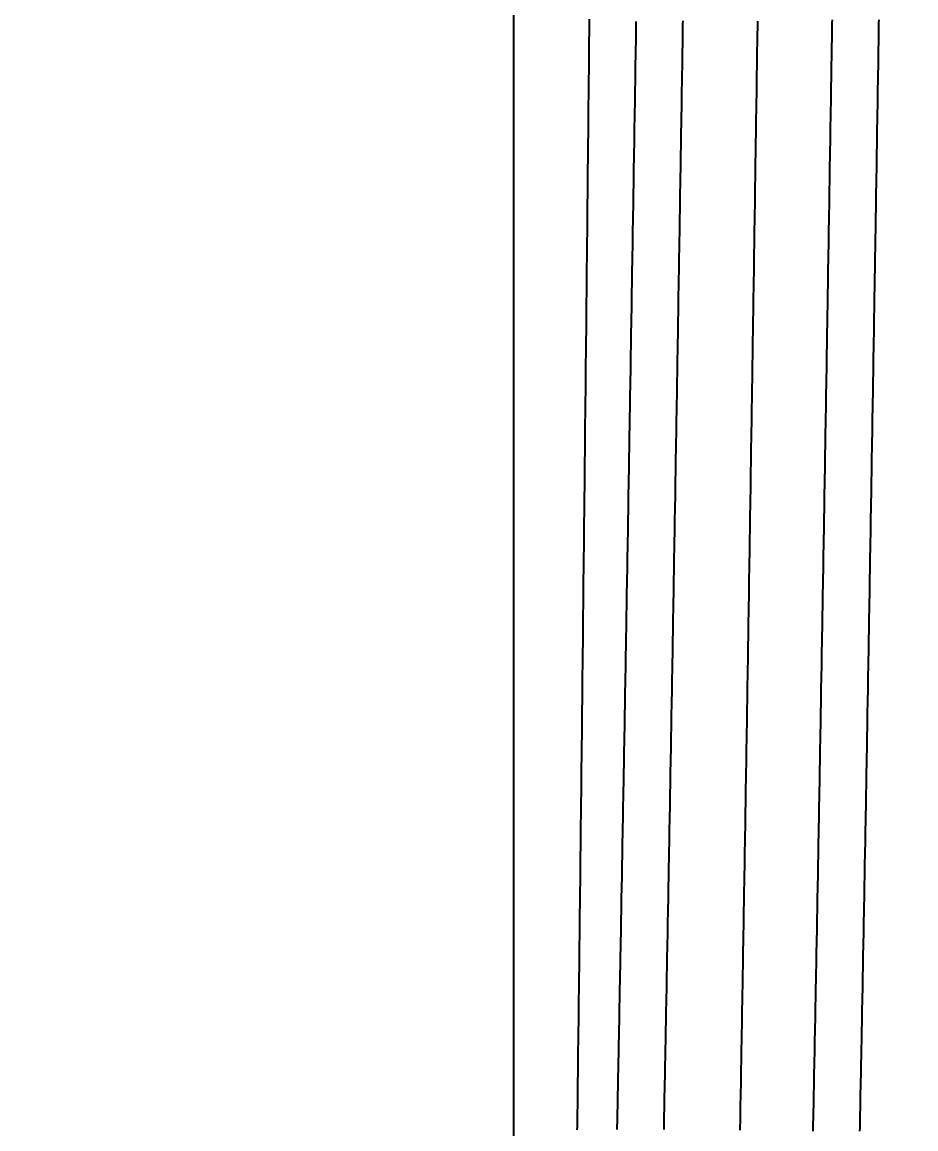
# Model space of a CAD drawing. Header units: millimetres. Extents: x 0 to 3800, y -67 to 2530.
# Drawn here: x 2208.06 to 2215.09, y 1553.94 to 1562.64 of the extents above; entities that cross this region are included whole.
import ezdxf

# ---------------------------------------------------------------- set-up
doc = ezdxf.new("R2010")
doc.units = ezdxf.units.MM
doc.layers.add('내부선 및 부속', color=4, linetype='Continuous')
doc.layers.add('치수선', color=7, linetype='Continuous')
doc.styles.add('____', font='')
doc.styles.get('____').set_extended_font_data('굴림')
doc.dimstyles.new('MSADIM', dxfattribs={"dimtxt": 33, "dimasz": 17, "dimexe": 10, "dimexo": 7.5, "dimgap": 10, "dimtad": 0, "dimtih": 1, "dimtoh": 1, "dimdec": 0, "dimzin": 1, "dimdsep": 46, "dimtxsty": '____', "dimcen": 11.25, "dimadec": 0, "dimazin": 0, "dimtfac": 1, "dimtdec": 0, "dimtix": 1, "dimtmove": 0, "dimatfit": 3, "dimfxl": 1, "dimtolj": 1, "dimtzin": 1, "dimarcsym": 0})

# ---------------------------------------------------------------- blocks, each defined once
blk = doc.blocks.new('*D47')
at = {"layer": '치수선', "color": 0, "linetype": 'Continuous', "lineweight": -2, "transparency": 16777216}
for p, q in [((2249.9547, 1877.9392), (2082.4547, 1877.9392)), ((2092.4547, 1860.9392), (2092.4547, 1705.7554)), ((2092.4547, 1504.9392), (2092.4547, 1660.123)), ((2249.9547, 1487.9392), (2082.4547, 1487.9392))]:
    blk.add_line(p, q, dxfattribs=at)
at = {"layer": '치수선', "color": 0, "linetype": 'Continuous', "transparency": 16777216}
for points in [[(2089.6213, 1860.9392), (2095.288, 1860.9392), (2092.4547, 1877.9392)], [(2089.6213, 1504.9392), (2095.288, 1504.9392), (2092.4547, 1487.9392)]]:
    blk.add_solid(points, dxfattribs=at)
at = {"layer": '치수선', "color": 0, "linetype": 'Continuous', "transparency": 16777216, "insert": (2092.4547, 1682.9392), "char_height": 25, "attachment_point": 5, "style": '____'}
blk.add_mtext('\\A1;390', dxfattribs=at)

msp = doc.modelspace()

# ---------------------------------------------------------------- linework, layer by layer
at = {"layer": '내부선 및 부속', "linetype": 'Continuous'}
msp.add_line((2211.9236, 1578.3375), (2211.9236, 1547.541), dxfattribs=at)
at = {"layer": '내부선 및 부속', "linetype": 'Continuous', "flags": 128}
for points in [[(2212.5195, 1562.6592), (2212.5195, 1562.6342), (2212.5195, 1562.6092), (2212.5185, 1562.5842), (2212.5185, 1562.5592), (2212.5185, 1562.5342), (2212.5175, 1562.5092), (2212.5175, 1562.4842), (2212.5175, 1562.4592), (2212.5175, 1562.4342), (2212.5165, 1562.4092), (2212.5165, 1562.3842), (2212.5165, 1562.3592), (2212.5165, 1562.3342), (2212.5155, 1562.3092), (2212.5155, 1562.2842), (2212.5155, 1562.2592), (2212.5155, 1562.2342), (2212.5145, 1562.2092), (2212.5145, 1562.1842), (2212.5145, 1562.1592), (2212.5145, 1562.1342), (2212.5135, 1562.1092), (2212.5135, 1562.0842), (2212.5135, 1562.0592), (2212.5135, 1562.0342), (2212.5125, 1562.0092), (2212.5125, 1561.9842), (2212.5125, 1561.9592), (2212.5125, 1561.9342), (2212.5115, 1561.9092), (2212.5115, 1561.8842), (2212.5115, 1561.8592), (2212.5115, 1561.8342), (2212.5105, 1561.8092), (2212.5105, 1561.7842), (2212.5105, 1561.7592), (2212.5105, 1561.7342), (2212.5095, 1561.7092), (2212.5095, 1561.6842), (2212.5095, 1561.6842), (2212.5095, 1561.6592), (2212.5095, 1561.6342), (2212.5085, 1561.6092), (2212.5085, 1561.5842), (2212.5085, 1561.5592), (2212.5085, 1561.5332), (2212.5075, 1561.5082), (2212.5075, 1561.4832), (2212.5075, 1561.4582), (2212.5065, 1561.4332), (2212.5065, 1561.4082), (2212.5065, 1561.3832), (2212.5065, 1561.3582), (2212.5055, 1561.3332), (2212.5055, 1561.3082), (2212.5055, 1561.2832), (2212.5055, 1561.2582), (2212.5045, 1561.2332), (2212.5045, 1561.2082), (2212.5045, 1561.1832), (2212.5045, 1561.1582), (2212.5035, 1561.1332), (2212.5035, 1561.1082), (2212.5035, 1561.0832), (2212.5035, 1561.0582), (2212.5025, 1561.0332), (2212.5025, 1561.0082), (2212.5025, 1560.9832), (2212.5025, 1560.9582), (2212.5015, 1560.9332), (2212.5015, 1560.9082), (2212.5015, 1560.8832), (2212.5015, 1560.8582), (2212.5005, 1560.8332), (2212.5005, 1560.8082), (2212.5005, 1560.7832), (2212.5005, 1560.7582), (2212.4995, 1560.7332), (2212.4995, 1560.7082), (2212.4995, 1560.6832), (2212.4985, 1560.6582), (2212.4985, 1560.6332), (2212.4985, 1560.6082), (2212.4985, 1560.5832), (2212.4975, 1560.5582), (2212.4975, 1560.5332), (2212.4975, 1560.5082), (2212.4975, 1560.4832), (2212.4965, 1560.4582), (2212.4965, 1560.4332), (2212.4965, 1560.4082), (2212.4965, 1560.3832), (2212.4955, 1560.3582), (2212.4955, 1560.3332), (2212.4955, 1560.3082), (2212.4955, 1560.2832), (2212.4945, 1560.2582), (2212.4945, 1560.2332), (2212.4945, 1560.2082), (2212.4945, 1560.1832), (2212.4935, 1560.1582), (2212.4935, 1560.1322), (2212.4935, 1560.1072), (2212.4935, 1560.0822), (2212.4925, 1560.0572), (2212.4925, 1560.0322), (2212.4925, 1560.0072), (2212.4915, 1559.9822), (2212.4915, 1559.9572), (2212.4915, 1559.9322), (2212.4915, 1559.9072), (2212.4905, 1559.8822), (2212.4905, 1559.8572), (2212.4905, 1559.8322), (2212.4905, 1559.8072), (2212.4895, 1559.7822), (2212.4895, 1559.7572), (2212.4895, 1559.7322), (2212.4895, 1559.7072), (2212.4885, 1559.6822), (2212.4885, 1559.6572), (2212.4885, 1559.6322), (2212.4885, 1559.6072), (2212.4875, 1559.5822), (2212.4875, 1559.5572), (2212.4875, 1559.5322), (2212.4865, 1559.5072), (2212.4865, 1559.4822), (2212.4865, 1559.4572), (2212.4865, 1559.4322), (2212.4855, 1559.4072), (2212.4855, 1559.3822), (2212.4855, 1559.3572), (2212.4855, 1559.3322), (2212.4845, 1559.3072), (2212.4845, 1559.2822), (2212.4845, 1559.2572), (2212.4845, 1559.2322), (2212.4835, 1559.2072), (2212.4835, 1559.1822), (2212.4835, 1559.1822), (2212.4835, 1559.1572), (2212.4835, 1559.1322), (2212.4825, 1559.1072), (2212.4825, 1559.0822), (2212.4825, 1559.0572), (2212.4815, 1559.0322), (2212.4815, 1559.0072), (2212.4815, 1558.9822), (2212.4815, 1558.9572), (2212.4805, 1558.9322), (2212.4805, 1558.9072), (2212.4805, 1558.8822), (2212.4805, 1558.8572), (2212.4795, 1558.8322), (2212.4795, 1558.8072), (2212.4795, 1558.7822), (2212.4795, 1558.7572), (2212.4785, 1558.7322), (2212.4785, 1558.7062), (2212.4785, 1558.6812), (2212.4775, 1558.6562), (2212.4775, 1558.6312), (2212.4775, 1558.6062), (2212.4775, 1558.5812), (2212.4765, 1558.5562), (2212.4765, 1558.5312), (2212.4765, 1558.5062), (2212.4765, 1558.4812), (2212.4755, 1558.4562), (2212.4755, 1558.4312), (2212.4755, 1558.4062), (2212.4755, 1558.3812), (2212.4745, 1558.3562), (2212.4745, 1558.3312), (2212.4745, 1558.3062), (2212.4735, 1558.2812), (2212.4735, 1558.2562), (2212.4735, 1558.2312), (2212.4735, 1558.2062), (2212.4725, 1558.1812), (2212.4725, 1558.1562), (2212.4725, 1558.1312), (2212.4725, 1558.1062), (2212.4715, 1558.0812), (2212.4715, 1558.0562), (2212.4715, 1558.0312), (2212.4705, 1558.0062), (2212.4705, 1557.9812), (2212.4705, 1557.9562), (2212.4705, 1557.9312), (2212.4695, 1557.9062), (2212.4695, 1557.8812), (2212.4695, 1557.8562), (2212.4695, 1557.8312), (2212.4685, 1557.8062), (2212.4685, 1557.7812), (2212.4685, 1557.7562), (2212.4685, 1557.7312), (2212.4675, 1557.7062), (2212.4675, 1557.6812), (2212.4675, 1557.6562), (2212.4665, 1557.6312), (2212.4665, 1557.6062), (2212.4665, 1557.5812), (2212.4665, 1557.5562), (2212.4655, 1557.5312), (2212.4655, 1557.5062), (2212.4655, 1557.4812), (2212.4655, 1557.4562), (2212.4645, 1557.4312), (2212.4645, 1557.4062), (2212.4645, 1557.3812), (2212.4635, 1557.3562), (2212.4635, 1557.3312), (2212.4635, 1557.3062), (2212.4635, 1557.2802), (2212.4625, 1557.2552), (2212.4625, 1557.2302), (2212.4625, 1557.2052), (2212.4615, 1557.1802), (2212.4615, 1557.1552), (2212.4615, 1557.1302), (2212.4615, 1557.1052), (2212.4605, 1557.0802), (2212.4605, 1557.0552), (2212.4605, 1557.0302), (2212.4605, 1557.0052), (2212.4595, 1556.9802), (2212.4595, 1556.9552), (2212.4595, 1556.9302), (2212.4585, 1556.9052), (2212.4585, 1556.8802), (2212.4585, 1556.8552), (2212.4585, 1556.8302), (2212.4575, 1556.8052), (2212.4575, 1556.7802), (2212.4575, 1556.7552), (2212.4565, 1556.7302), (2212.4565, 1556.7052), (2212.4565, 1556.6802), (2212.4565, 1556.6802), (2212.4565, 1556.6552), (2212.4555, 1556.6302), (2212.4555, 1556.6052), (2212.4555, 1556.5802), (2212.4555, 1556.5552), (2212.4545, 1556.5302), (2212.4545, 1556.5052), (2212.4545, 1556.4802), (2212.4535, 1556.4552), (2212.4535, 1556.4302), (2212.4535, 1556.4052), (2212.4535, 1556.3802), (2212.4525, 1556.3552), (2212.4525, 1556.3302), (2212.4525, 1556.3052), (2212.4515, 1556.2802), (2212.4515, 1556.2552), (2212.4515, 1556.2302), (2212.4515, 1556.2052), (2212.4505, 1556.1802), (2212.4505, 1556.1552), (2212.4505, 1556.1302), (2212.4495, 1556.1052), (2212.4495, 1556.0802), (2212.4495, 1556.0552), (2212.4495, 1556.0302), (2212.4485, 1556.0052), (2212.4485, 1555.9802), (2212.4485, 1555.9552), (2212.4475, 1555.9302), (2212.4475, 1555.9052), (2212.4475, 1555.8802), (2212.4475, 1555.8542), (2212.4465, 1555.8292), (2212.4465, 1555.8042), (2212.4465, 1555.7792), (2212.4455, 1555.7542), (2212.4455, 1555.7292), (2212.4455, 1555.7042), (2212.4455, 1555.6792), (2212.4445, 1555.6542), (2212.4445, 1555.6292), (2212.4445, 1555.6042), (2212.4435, 1555.5792), (2212.4435, 1555.5542), (2212.4435, 1555.5292), (2212.4425, 1555.5042), (2212.4425, 1555.4792), (2212.4425, 1555.4542), (2212.4425, 1555.4292), (2212.4415, 1555.4042), (2212.4415, 1555.3792), (2212.4415, 1555.3542), (2212.4405, 1555.3292), (2212.4405, 1555.3042), (2212.4405, 1555.2792), (2212.4405, 1555.2542), (2212.4395, 1555.2292), (2212.4395, 1555.2042), (2212.4395, 1555.1792), (2212.4385, 1555.1542), (2212.4385, 1555.1292), (2212.4385, 1555.1042), (2212.4375, 1555.0792), (2212.4375, 1555.0542), (2212.4375, 1555.0292), (2212.4375, 1555.0042), (2212.4365, 1554.9792), (2212.4365, 1554.9542), (2212.4365, 1554.9292), (2212.4355, 1554.9042), (2212.4355, 1554.8792), (2212.4355, 1554.8542), (2212.4345, 1554.8292), (2212.4345, 1554.8042), (2212.4345, 1554.7792), (2212.4345, 1554.7542), (2212.4335, 1554.7292), (2212.4335, 1554.7042), (2212.4335, 1554.6792), (2212.4325, 1554.6542), (2212.4325, 1554.6292), (2212.4325, 1554.6042), (2212.4315, 1554.5792), (2212.4315, 1554.5542), (2212.4315, 1554.5292), (2212.4315, 1554.5042), (2212.4305, 1554.4792), (2212.4305, 1554.4542), (2212.4305, 1554.4282), (2212.4295, 1554.4032), (2212.4295, 1554.3782), (2212.4295, 1554.3532), (2212.4285, 1554.3282), (2212.4285, 1554.3032), (2212.4285, 1554.2782), (2212.4275, 1554.2532), (2212.4275, 1554.2282), (2212.4275, 1554.2032), (2212.4275, 1554.1782), (2212.4275, 1554.1782), (2212.4265, 1554.1532), (2212.4265, 1554.1282), (2212.4265, 1554.1032), (2212.4255, 1554.0782), (2212.4255, 1554.0532), (2212.4255, 1554.0282), (2212.4245, 1554.0032), (2212.4245, 1553.9782), (2212.4245, 1553.9532), (2212.4235, 1553.9282)], [(2212.7395, 1553.9302), (2212.7405, 1553.9592), (2212.7415, 1553.9882), (2212.7415, 1554.0162), (2212.7425, 1554.0452), (2212.7425, 1554.0742), (2212.7435, 1554.1032), (2212.7435, 1554.1322), (2212.7445, 1554.1612), (2212.7455, 1554.1892), (2212.7455, 1554.2182), (2212.7465, 1554.2472), (2212.7465, 1554.2762), (2212.7475, 1554.3052), (2212.7475, 1554.3342), (2212.7485, 1554.3632), (2212.7495, 1554.3912), (2212.7495, 1554.4202), (2212.7505, 1554.4492), (2212.7505, 1554.4782), (2212.7515, 1554.5072), (2212.7515, 1554.5362), (2212.7525, 1554.5642), (2212.7525, 1554.5932), (2212.7535, 1554.6222), (2212.7545, 1554.6512), (2212.7545, 1554.6802), (2212.7555, 1554.7092), (2212.7555, 1554.7372), (2212.7565, 1554.7662), (2212.7565, 1554.7952), (2212.7575, 1554.8242), (2212.7575, 1554.8532), (2212.7585, 1554.8822), (2212.7585, 1554.9102), (2212.7595, 1554.9392), (2212.7605, 1554.9682), (2212.7605, 1554.9972), (2212.7615, 1555.0262), (2212.7615, 1555.0552), (2212.7625, 1555.0832), (2212.7625, 1555.1122), (2212.7635, 1555.1412), (2212.7635, 1555.1702), (2212.7645, 1555.1992), (2212.7645, 1555.2282), (2212.7655, 1555.2562), (2212.7655, 1555.2852), (2212.7665, 1555.3142), (2212.7675, 1555.3432), (2212.7675, 1555.3722), (2212.7685, 1555.4012), (2212.7685, 1555.4292), (2212.7695, 1555.4582), (2212.7695, 1555.4872), (2212.7705, 1555.5162), (2212.7705, 1555.5452), (2212.7715, 1555.5742), (2212.7715, 1555.6032), (2212.7725, 1555.6312), (2212.7725, 1555.6602), (2212.7735, 1555.6892), (2212.7735, 1555.7182), (2212.7745, 1555.7472), (2212.7745, 1555.7762), (2212.7755, 1555.8042), (2212.7765, 1555.8332), (2212.7765, 1555.8622), (2212.7775, 1555.8912), (2212.7775, 1555.9202), (2212.7785, 1555.9492), (2212.7785, 1555.9772), (2212.7795, 1556.0062), (2212.7795, 1556.0352), (2212.7805, 1556.0642), (2212.7805, 1556.0932), (2212.7815, 1556.1222), (2212.7815, 1556.1502), (2212.7825, 1556.1792), (2212.7825, 1556.2082), (2212.7835, 1556.2372), (2212.7835, 1556.2662), (2212.7845, 1556.2952), (2212.7845, 1556.3232), (2212.7855, 1556.3522), (2212.7855, 1556.3812), (2212.7865, 1556.4102), (2212.7865, 1556.4392), (2212.7865, 1556.4392), (2212.7875, 1556.4682), (2212.7875, 1556.4962), (2212.7885, 1556.5252), (2212.7885, 1556.5542), (2212.7895, 1556.5832), (2212.7895, 1556.6122), (2212.7905, 1556.6412), (2212.7905, 1556.6702), (2212.7915, 1556.6982), (2212.7925, 1556.7272), (2212.7925, 1556.7562), (2212.7935, 1556.7852), (2212.7935, 1556.8142), (2212.7945, 1556.8432), (2212.7945, 1556.8712), (2212.7955, 1556.9002), (2212.7955, 1556.9292), (2212.7965, 1556.9582), (2212.7965, 1556.9872), (2212.7975, 1557.0162), (2212.7975, 1557.0442), (2212.7985, 1557.0732), (2212.7985, 1557.1022), (2212.7995, 1557.1312), (2212.7995, 1557.1602), (2212.8005, 1557.1892), (2212.8005, 1557.2172), (2212.8015, 1557.2462), (2212.8015, 1557.2752), (2212.8025, 1557.3042), (2212.8025, 1557.3332), (2212.8035, 1557.3622), (2212.8035, 1557.3902), (2212.8045, 1557.4192), (2212.8045, 1557.4482), (2212.8055, 1557.4772), (2212.8055, 1557.5062), (2212.8065, 1557.5352), (2212.8065, 1557.5632), (2212.8075, 1557.5922), (2212.8075, 1557.6212), (2212.8085, 1557.6502), (2212.8085, 1557.6792), (2212.8095, 1557.7082), (2212.8095, 1557.7372), (2212.8095, 1557.7652), (2212.8105, 1557.7942), (2212.8105, 1557.8232), (2212.8115, 1557.8522), (2212.8115, 1557.8812), (2212.8125, 1557.9102), (2212.8125, 1557.9382), (2212.8135, 1557.9672), (2212.8135, 1557.9962), (2212.8145, 1558.0252), (2212.8145, 1558.0542), (2212.8155, 1558.0832), (2212.8155, 1558.1112), (2212.8165, 1558.1402), (2212.8165, 1558.1692), (2212.8175, 1558.1982), (2212.8175, 1558.2272), (2212.8185, 1558.2562), (2212.8185, 1558.2842), (2212.8195, 1558.3132), (2212.8195, 1558.3422), (2212.8205, 1558.3712), (2212.8205, 1558.4002), (2212.8215, 1558.4292), (2212.8215, 1558.4572), (2212.8225, 1558.4862), (2212.8225, 1558.5152), (2212.8235, 1558.5442), (2212.8235, 1558.5732), (2212.8245, 1558.6022), (2212.8245, 1558.6302), (2212.8255, 1558.6592), (2212.8255, 1558.6882), (2212.8265, 1558.7172), (2212.8265, 1558.7462), (2212.8275, 1558.7752), (2212.8275, 1558.8042), (2212.8275, 1558.8322), (2212.8285, 1558.8612), (2212.8285, 1558.8902), (2212.8295, 1558.9192), (2212.8295, 1558.9482), (2212.8305, 1558.9772), (2212.8305, 1559.0052), (2212.8315, 1559.0342), (2212.8315, 1559.0632), (2212.8325, 1559.0922), (2212.8325, 1559.1212), (2212.8335, 1559.1502), (2212.8335, 1559.1782), (2212.8345, 1559.2072), (2212.8345, 1559.2362), (2212.8355, 1559.2652), (2212.8355, 1559.2942), (2212.8365, 1559.3232), (2212.8365, 1559.3232), (2212.8365, 1559.3512), (2212.8375, 1559.3802), (2212.8375, 1559.4092), (2212.8385, 1559.4382), (2212.8385, 1559.4672), (2212.8385, 1559.4962), (2212.8395, 1559.5242), (2212.8395, 1559.5532), (2212.8405, 1559.5822), (2212.8405, 1559.6112), (2212.8415, 1559.6402), (2212.8415, 1559.6692), (2212.8425, 1559.6982), (2212.8425, 1559.7262), (2212.8435, 1559.7552), (2212.8435, 1559.7842), (2212.8445, 1559.8132), (2212.8445, 1559.8422), (2212.8455, 1559.8712), (2212.8455, 1559.8992), (2212.8465, 1559.9282), (2212.8465, 1559.9572), (2212.8475, 1559.9862), (2212.8475, 1560.0152), (2212.8475, 1560.0442), (2212.8485, 1560.0722), (2212.8485, 1560.1012), (2212.8495, 1560.1302), (2212.8495, 1560.1592), (2212.8505, 1560.1882), (2212.8505, 1560.2172), (2212.8515, 1560.2452), (2212.8515, 1560.2742), (2212.8525, 1560.3032), (2212.8525, 1560.3322), (2212.8535, 1560.3612), (2212.8535, 1560.3902), (2212.8545, 1560.4182), (2212.8545, 1560.4472), (2212.8555, 1560.4762), (2212.8555, 1560.5052), (2212.8555, 1560.5342), (2212.8565, 1560.5632), (2212.8565, 1560.5922), (2212.8575, 1560.6202), (2212.8575, 1560.6492), (2212.8585, 1560.6782), (2212.8585, 1560.7072), (2212.8595, 1560.7362), (2212.8595, 1560.7652), (2212.8605, 1560.7932), (2212.8605, 1560.8222), (2212.8615, 1560.8512), (2212.8615, 1560.8802), (2212.8625, 1560.9092), (2212.8625, 1560.9382), (2212.8635, 1560.9662), (2212.8635, 1560.9952), (2212.8635, 1561.0242), (2212.8645, 1561.0532), (2212.8645, 1561.0822), (2212.8655, 1561.1112), (2212.8655, 1561.1392), (2212.8665, 1561.1682), (2212.8665, 1561.1972), (2212.8675, 1561.2262), (2212.8675, 1561.2552), (2212.8685, 1561.2842), (2212.8685, 1561.3122), (2212.8695, 1561.3412), (2212.8695, 1561.3702), (2212.8705, 1561.3992), (2212.8705, 1561.4282), (2212.8705, 1561.4572), (2212.8715, 1561.4862), (2212.8715, 1561.5142), (2212.8725, 1561.5432), (2212.8725, 1561.5722), (2212.8735, 1561.6012), (2212.8735, 1561.6302), (2212.8745, 1561.6592), (2212.8745, 1561.6872), (2212.8755, 1561.7162), (2212.8755, 1561.7452), (2212.8765, 1561.7742), (2212.8765, 1561.8032), (2212.8765, 1561.8322), (2212.8775, 1561.8602), (2212.8775, 1561.8892), (2212.8785, 1561.9182), (2212.8785, 1561.9472), (2212.8795, 1561.9762), (2212.8795, 1562.0052), (2212.8805, 1562.0332), (2212.8805, 1562.0622), (2212.8815, 1562.0912), (2212.8815, 1562.1202), (2212.8825, 1562.1492), (2212.8825, 1562.1782), (2212.8835, 1562.2062), (2212.8835, 1562.2062), (2212.8835, 1562.2352), (2212.8835, 1562.2642), (2212.8845, 1562.2932), (2212.8845, 1562.3222), (2212.8855, 1562.3512), (2212.8855, 1562.3792), (2212.8865, 1562.4082), (2212.8865, 1562.4372), (2212.8875, 1562.4662), (2212.8875, 1562.4952), (2212.8885, 1562.5242), (2212.8885, 1562.5532), (2212.8895, 1562.5812), (2212.8895, 1562.6102), (2212.8895, 1562.6392)], [(2213.1075, 1553.9312), (2213.1075, 1553.9562), (2213.1085, 1553.9812), (2213.1085, 1554.0062), (2213.1095, 1554.0312), (2213.1095, 1554.0562), (2213.1105, 1554.0812), (2213.1105, 1554.1062), (2213.1115, 1554.1312), (2213.1115, 1554.1572), (2213.1125, 1554.1822), (2213.1125, 1554.2072), (2213.1135, 1554.2322), (2213.1135, 1554.2572), (2213.1145, 1554.2822), (2213.1145, 1554.3072), (2213.1155, 1554.3322), (2213.1155, 1554.3572), (2213.1165, 1554.3832), (2213.1165, 1554.4082), (2213.1175, 1554.4332), (2213.1175, 1554.4582), (2213.1185, 1554.4832), (2213.1185, 1554.5082), (2213.1195, 1554.5332), (2213.1195, 1554.5582), (2213.1195, 1554.5832), (2213.1205, 1554.6092), (2213.1205, 1554.6342), (2213.1215, 1554.6592), (2213.1215, 1554.6842), (2213.1225, 1554.7092), (2213.1225, 1554.7342), (2213.1235, 1554.7592), (2213.1235, 1554.7842), (2213.1245, 1554.8092), (2213.1245, 1554.8352), (2213.1255, 1554.8602), (2213.1255, 1554.8852), (2213.1265, 1554.9102), (2213.1265, 1554.9352), (2213.1275, 1554.9602), (2213.1275, 1554.9852), (2213.1285, 1555.0102), (2213.1285, 1555.0352), (2213.1295, 1555.0612), (2213.1295, 1555.0862), (2213.1295, 1555.1112), (2213.1305, 1555.1362), (2213.1305, 1555.1612), (2213.1315, 1555.1862), (2213.1315, 1555.2112), (2213.1315, 1555.2112), (2213.1325, 1555.2362), (2213.1325, 1555.2612), (2213.1335, 1555.2872), (2213.1335, 1555.3122), (2213.1345, 1555.3372), (2213.1345, 1555.3622), (2213.1355, 1555.3872), (2213.1355, 1555.4122), (2213.1365, 1555.4372), (2213.1365, 1555.4622), (2213.1365, 1555.4872), (2213.1375, 1555.5132), (2213.1375, 1555.5382), (2213.1385, 1555.5632), (2213.1385, 1555.5882), (2213.1395, 1555.6132), (2213.1395, 1555.6382), (2213.1405, 1555.6632), (2213.1405, 1555.6882), (2213.1415, 1555.7132), (2213.1415, 1555.7392), (2213.1425, 1555.7642), (2213.1425, 1555.7892), (2213.1425, 1555.8142), (2213.1435, 1555.8392), (2213.1435, 1555.8642), (2213.1445, 1555.8892), (2213.1445, 1555.9142), (2213.1455, 1555.9402), (2213.1455, 1555.9652), (2213.1465, 1555.9902), (2213.1465, 1556.0152), (2213.1475, 1556.0402), (2213.1475, 1556.0652), (2213.1475, 1556.0902), (2213.1485, 1556.1152), (2213.1485, 1556.1402), (2213.1495, 1556.1662), (2213.1495, 1556.1912), (2213.1505, 1556.2162), (2213.1505, 1556.2412), (2213.1515, 1556.2662), (2213.1515, 1556.2912), (2213.1515, 1556.3162), (2213.1525, 1556.3412), (2213.1525, 1556.3662), (2213.1535, 1556.3922), (2213.1535, 1556.4172), (2213.1545, 1556.4422), (2213.1545, 1556.4672), (2213.1555, 1556.4922), (2213.1555, 1556.5172), (2213.1565, 1556.5422), (2213.1565, 1556.5672), (2213.1565, 1556.5922), (2213.1575, 1556.6182), (2213.1575, 1556.6432), (2213.1585, 1556.6682), (2213.1585, 1556.6932), (2213.1595, 1556.7182), (2213.1595, 1556.7432), (2213.1595, 1556.7682), (2213.1605, 1556.7932), (2213.1605, 1556.8182), (2213.1615, 1556.8442), (2213.1615, 1556.8692), (2213.1625, 1556.8942), (2213.1625, 1556.9192), (2213.1635, 1556.9442), (2213.1635, 1556.9692), (2213.1635, 1556.9942), (2213.1645, 1557.0192), (2213.1645, 1557.0442), (2213.1655, 1557.0702), (2213.1655, 1557.0952), (2213.1665, 1557.1202), (2213.1665, 1557.1452), (2213.1675, 1557.1702), (2213.1675, 1557.1952), (2213.1675, 1557.2202), (2213.1685, 1557.2452), (2213.1685, 1557.2702), (2213.1695, 1557.2962), (2213.1695, 1557.3212), (2213.1705, 1557.3462), (2213.1705, 1557.3712), (2213.1705, 1557.3962), (2213.1715, 1557.4212), (2213.1715, 1557.4462), (2213.1725, 1557.4712), (2213.1725, 1557.4962), (2213.1735, 1557.5222), (2213.1735, 1557.5472), (2213.1735, 1557.5722), (2213.1745, 1557.5972), (2213.1745, 1557.6222), (2213.1755, 1557.6472), (2213.1755, 1557.6722), (2213.1765, 1557.6972), (2213.1765, 1557.7222), (2213.1765, 1557.7222), (2213.1765, 1557.7482), (2213.1775, 1557.7732), (2213.1775, 1557.7982), (2213.1785, 1557.8232), (2213.1785, 1557.8482), (2213.1795, 1557.8732), (2213.1795, 1557.8982), (2213.1795, 1557.9232), (2213.1805, 1557.9482), (2213.1805, 1557.9742), (2213.1815, 1557.9992), (2213.1815, 1558.0242), (2213.1825, 1558.0492), (2213.1825, 1558.0742), (2213.1825, 1558.0992), (2213.1835, 1558.1242), (2213.1835, 1558.1492), (2213.1845, 1558.1742), (2213.1845, 1558.2002), (2213.1855, 1558.2252), (2213.1855, 1558.2502), (2213.1855, 1558.2752), (2213.1865, 1558.3002), (2213.1865, 1558.3252), (2213.1875, 1558.3502), (2213.1875, 1558.3752), (2213.1885, 1558.4002), (2213.1885, 1558.4262), (2213.1885, 1558.4512), (2213.1895, 1558.4762), (2213.1895, 1558.5012), (2213.1905, 1558.5262), (2213.1905, 1558.5512), (2213.1905, 1558.5762), (2213.1915, 1558.6012), (2213.1915, 1558.6272), (2213.1925, 1558.6522), (2213.1925, 1558.6772), (2213.1935, 1558.7022), (2213.1935, 1558.7272), (2213.1935, 1558.7522), (2213.1945, 1558.7772), (2213.1945, 1558.8022), (2213.1955, 1558.8272), (2213.1955, 1558.8532), (2213.1965, 1558.8782), (2213.1965, 1558.9032), (2213.1965, 1558.9282), (2213.1975, 1558.9532), (2213.1975, 1558.9782), (2213.1985, 1559.0032), (2213.1985, 1559.0282), (2213.1985, 1559.0532), (2213.1995, 1559.0792), (2213.1995, 1559.1042), (2213.2005, 1559.1292), (2213.2005, 1559.1542), (2213.2015, 1559.1792), (2213.2015, 1559.2042), (2213.2015, 1559.2292), (2213.2025, 1559.2542), (2213.2025, 1559.2792), (2213.2035, 1559.3052), (2213.2035, 1559.3302), (2213.2035, 1559.3552), (2213.2045, 1559.3802), (2213.2045, 1559.4052), (2213.2055, 1559.4302), (2213.2055, 1559.4552), (2213.2065, 1559.4802), (2213.2065, 1559.5052), (2213.2065, 1559.5312), (2213.2075, 1559.5562), (2213.2075, 1559.5812), (2213.2085, 1559.6062), (2213.2085, 1559.6312), (2213.2085, 1559.6562), (2213.2095, 1559.6812), (2213.2095, 1559.7062), (2213.2105, 1559.7312), (2213.2105, 1559.7572), (2213.2105, 1559.7822), (2213.2115, 1559.8072), (2213.2115, 1559.8322), (2213.2125, 1559.8572), (2213.2125, 1559.8822), (2213.2135, 1559.9072), (2213.2135, 1559.9322), (2213.2135, 1559.9572), (2213.2145, 1559.9832), (2213.2145, 1560.0082), (2213.2155, 1560.0332), (2213.2155, 1560.0582), (2213.2155, 1560.0832), (2213.2165, 1560.1082), (2213.2165, 1560.1332), (2213.2175, 1560.1582), (2213.2175, 1560.1832), (2213.2175, 1560.2092), (2213.2185, 1560.2342), (2213.2185, 1560.2342), (2213.2185, 1560.2592), (2213.2195, 1560.2842), (2213.2195, 1560.3092), (2213.2205, 1560.3342), (2213.2205, 1560.3592), (2213.2205, 1560.3842), (2213.2215, 1560.4102), (2213.2215, 1560.4352), (2213.2225, 1560.4602), (2213.2225, 1560.4852), (2213.2225, 1560.5102), (2213.2235, 1560.5352), (2213.2235, 1560.5602), (2213.2245, 1560.5852), (2213.2245, 1560.6102), (2213.2245, 1560.6362), (2213.2255, 1560.6612), (2213.2255, 1560.6862), (2213.2265, 1560.7112), (2213.2265, 1560.7362), (2213.2265, 1560.7612), (2213.2275, 1560.7862), (2213.2275, 1560.8112), (2213.2285, 1560.8362), (2213.2285, 1560.8622), (2213.2285, 1560.8872), (2213.2295, 1560.9122), (2213.2295, 1560.9372), (2213.2305, 1560.9622), (2213.2305, 1560.9872), (2213.2315, 1561.0122), (2213.2315, 1561.0372), (2213.2315, 1561.0622), (2213.2325, 1561.0882), (2213.2325, 1561.1132), (2213.2335, 1561.1382), (2213.2335, 1561.1632), (2213.2335, 1561.1882), (2213.2345, 1561.2132), (2213.2345, 1561.2382), (2213.2355, 1561.2632), (2213.2355, 1561.2882), (2213.2355, 1561.3142), (2213.2365, 1561.3392), (2213.2365, 1561.3642), (2213.2375, 1561.3892), (2213.2375, 1561.4142), (2213.2375, 1561.4392), (2213.2385, 1561.4642), (2213.2385, 1561.4892), (2213.2395, 1561.5142), (2213.2395, 1561.5402), (2213.2395, 1561.5652), (2213.2405, 1561.5902), (2213.2405, 1561.6152), (2213.2415, 1561.6402), (2213.2415, 1561.6652), (2213.2415, 1561.6902), (2213.2425, 1561.7152), (2213.2425, 1561.7402), (2213.2435, 1561.7662), (2213.2435, 1561.7912), (2213.2445, 1561.8162), (2213.2445, 1561.8412), (2213.2445, 1561.8662), (2213.2455, 1561.8912), (2213.2455, 1561.9162), (2213.2465, 1561.9412), (2213.2465, 1561.9662), (2213.2465, 1561.9922), (2213.2475, 1562.0172), (2213.2475, 1562.0422), (2213.2485, 1562.0672), (2213.2485, 1562.0922), (2213.2485, 1562.1172), (2213.2495, 1562.1422), (2213.2495, 1562.1672), (2213.2505, 1562.1932), (2213.2505, 1562.2182), (2213.2505, 1562.2432), (2213.2515, 1562.2682), (2213.2515, 1562.2932), (2213.2525, 1562.3182), (2213.2525, 1562.3432), (2213.2525, 1562.3682), (2213.2535, 1562.3932), (2213.2535, 1562.4192), (2213.2545, 1562.4442), (2213.2545, 1562.4692), (2213.2545, 1562.4942), (2213.2555, 1562.5192), (2213.2555, 1562.5442), (2213.2565, 1562.5692), (2213.2565, 1562.5942), (2213.2565, 1562.6192), (2213.2575, 1562.6452)], [(2213.7065, 1553.9262), (2213.7065, 1553.9572), (2213.7075, 1553.9882), (2213.7075, 1554.0192), (2213.7085, 1554.0502), (2213.7085, 1554.0822), (2213.7095, 1554.1132), (2213.7095, 1554.1442), (2213.7105, 1554.1752), (2213.7115, 1554.2062), (2213.7115, 1554.2372), (2213.7125, 1554.2682), (2213.7125, 1554.2992), (2213.7135, 1554.3312), (2213.7135, 1554.3622), (2213.7145, 1554.3932), (2213.7145, 1554.4242), (2213.7155, 1554.4552), (2213.7155, 1554.4862), (2213.7165, 1554.5172), (2213.7165, 1554.5492), (2213.7175, 1554.5802), (2213.7185, 1554.6112), (2213.7185, 1554.6422), (2213.7195, 1554.6732), (2213.7195, 1554.7042), (2213.7205, 1554.7352), (2213.7205, 1554.7662), (2213.7215, 1554.7982), (2213.7215, 1554.8292), (2213.7225, 1554.8602), (2213.7225, 1554.8912), (2213.7235, 1554.9222), (2213.7235, 1554.9532), (2213.7245, 1554.9842), (2213.7245, 1555.0162), (2213.7255, 1555.0472), (2213.7265, 1555.0782), (2213.7265, 1555.1092), (2213.7275, 1555.1402), (2213.7275, 1555.1712), (2213.7285, 1555.2022), (2213.7285, 1555.2332), (2213.7295, 1555.2652), (2213.7295, 1555.2962), (2213.7305, 1555.3272), (2213.7305, 1555.3582), (2213.7315, 1555.3892), (2213.7315, 1555.4202), (2213.7325, 1555.4512), (2213.7325, 1555.4832), (2213.7335, 1555.5142), (2213.7335, 1555.5452), (2213.7345, 1555.5762), (2213.7345, 1555.6072), (2213.7355, 1555.6382), (2213.7355, 1555.6692), (2213.7365, 1555.7002), (2213.7375, 1555.7322), (2213.7375, 1555.7632), (2213.7385, 1555.7942), (2213.7385, 1555.8252), (2213.7395, 1555.8562), (2213.7395, 1555.8562), (2213.7395, 1555.8872), (2213.7405, 1555.9182), (2213.7405, 1555.9502), (2213.7415, 1555.9812), (2213.7415, 1556.0122), (2213.7425, 1556.0432), (2213.7425, 1556.0742), (2213.7435, 1556.1052), (2213.7435, 1556.1362), (2213.7445, 1556.1672), (2213.7445, 1556.1992), (2213.7455, 1556.2302), (2213.7455, 1556.2612), (2213.7465, 1556.2922), (2213.7465, 1556.3232), (2213.7475, 1556.3542), (2213.7475, 1556.3852), (2213.7485, 1556.4172), (2213.7485, 1556.4482), (2213.7495, 1556.4792), (2213.7495, 1556.5102), (2213.7505, 1556.5412), (2213.7505, 1556.5722), (2213.7515, 1556.6032), (2213.7515, 1556.6342), (2213.7525, 1556.6662), (2213.7525, 1556.6972), (2213.7535, 1556.7282), (2213.7535, 1556.7592), (2213.7545, 1556.7902), (2213.7545, 1556.8212), (2213.7555, 1556.8522), (2213.7555, 1556.8842), (2213.7565, 1556.9152), (2213.7565, 1556.9462), (2213.7575, 1556.9772), (2213.7575, 1557.0082), (2213.7585, 1557.0392), (2213.7585, 1557.0702), (2213.7595, 1557.1012), (2213.7595, 1557.1332), (2213.7605, 1557.1642), (2213.7605, 1557.1952), (2213.7615, 1557.2262), (2213.7615, 1557.2572), (2213.7625, 1557.2882), (2213.7625, 1557.3192), (2213.7635, 1557.3512), (2213.7635, 1557.3822), (2213.7645, 1557.4132), (2213.7645, 1557.4442), (2213.7655, 1557.4752), (2213.7655, 1557.5062), (2213.7665, 1557.5372), (2213.7665, 1557.5682), (2213.7675, 1557.6002), (2213.7675, 1557.6312), (2213.7685, 1557.6622), (2213.7685, 1557.6932), (2213.7695, 1557.7242), (2213.7695, 1557.7552), (2213.7705, 1557.7862), (2213.7705, 1557.8182), (2213.7715, 1557.8492), (2213.7715, 1557.8802), (2213.7725, 1557.9112), (2213.7725, 1557.9422), (2213.7735, 1557.9732), (2213.7735, 1558.0042), (2213.7745, 1558.0352), (2213.7745, 1558.0672), (2213.7755, 1558.0982), (2213.7755, 1558.1292), (2213.7755, 1558.1602), (2213.7765, 1558.1912), (2213.7765, 1558.2222), (2213.7775, 1558.2532), (2213.7775, 1558.2852), (2213.7785, 1558.3162), (2213.7785, 1558.3472), (2213.7795, 1558.3782), (2213.7795, 1558.4092), (2213.7805, 1558.4402), (2213.7805, 1558.4712), (2213.7815, 1558.5022), (2213.7815, 1558.5342), (2213.7825, 1558.5652), (2213.7825, 1558.5962), (2213.7835, 1558.6272), (2213.7835, 1558.6582), (2213.7845, 1558.6892), (2213.7845, 1558.7202), (2213.7855, 1558.7522), (2213.7855, 1558.7832), (2213.7865, 1558.8142), (2213.7865, 1558.8452), (2213.7875, 1558.8762), (2213.7875, 1558.9072), (2213.7885, 1558.9382), (2213.7885, 1558.9692), (2213.7885, 1558.9692), (2213.7895, 1559.0012), (2213.7895, 1559.0322), (2213.7895, 1559.0632), (2213.7905, 1559.0942), (2213.7905, 1559.1252), (2213.7915, 1559.1562), (2213.7915, 1559.1872), (2213.7925, 1559.2192), (2213.7925, 1559.2502), (2213.7935, 1559.2812), (2213.7935, 1559.3122), (2213.7945, 1559.3432), (2213.7945, 1559.3742), (2213.7955, 1559.4052), (2213.7955, 1559.4362), (2213.7965, 1559.4682), (2213.7965, 1559.4992), (2213.7975, 1559.5302), (2213.7975, 1559.5612), (2213.7985, 1559.5922), (2213.7985, 1559.6232), (2213.7995, 1559.6542), (2213.7995, 1559.6862), (2213.7995, 1559.7172), (2213.8005, 1559.7482), (2213.8005, 1559.7792), (2213.8015, 1559.8102), (2213.8015, 1559.8412), (2213.8025, 1559.8722), (2213.8025, 1559.9042), (2213.8035, 1559.9352), (2213.8035, 1559.9662), (2213.8045, 1559.9972), (2213.8045, 1560.0282), (2213.8055, 1560.0592), (2213.8055, 1560.0902), (2213.8065, 1560.1212), (2213.8065, 1560.1532), (2213.8075, 1560.1842), (2213.8075, 1560.2152), (2213.8075, 1560.2462), (2213.8085, 1560.2772), (2213.8085, 1560.3082), (2213.8095, 1560.3392), (2213.8095, 1560.3712), (2213.8105, 1560.4022), (2213.8105, 1560.4332), (2213.8115, 1560.4642), (2213.8115, 1560.4952), (2213.8125, 1560.5262), (2213.8125, 1560.5572), (2213.8135, 1560.5882), (2213.8135, 1560.6202), (2213.8145, 1560.6512), (2213.8145, 1560.6822), (2213.8155, 1560.7132), (2213.8155, 1560.7442), (2213.8155, 1560.7752), (2213.8165, 1560.8062), (2213.8165, 1560.8382), (2213.8175, 1560.8692), (2213.8175, 1560.9002), (2213.8185, 1560.9312), (2213.8185, 1560.9622), (2213.8195, 1560.9932), (2213.8195, 1561.0242), (2213.8205, 1561.0552), (2213.8205, 1561.0872), (2213.8215, 1561.1182), (2213.8215, 1561.1492), (2213.8225, 1561.1802), (2213.8225, 1561.2112), (2213.8225, 1561.2422), (2213.8235, 1561.2732), (2213.8235, 1561.3052), (2213.8245, 1561.3362), (2213.8245, 1561.3672), (2213.8255, 1561.3982), (2213.8255, 1561.4292), (2213.8265, 1561.4602), (2213.8265, 1561.4912), (2213.8275, 1561.5222), (2213.8275, 1561.5542), (2213.8285, 1561.5852), (2213.8285, 1561.6162), (2213.8295, 1561.6472), (2213.8295, 1561.6782), (2213.8295, 1561.7092), (2213.8305, 1561.7402), (2213.8305, 1561.7722), (2213.8315, 1561.8032), (2213.8315, 1561.8342), (2213.8325, 1561.8652), (2213.8325, 1561.8962), (2213.8335, 1561.9272), (2213.8335, 1561.9582), (2213.8345, 1561.9892), (2213.8345, 1562.0212), (2213.8355, 1562.0522), (2213.8355, 1562.0832), (2213.8355, 1562.0832), (2213.8365, 1562.1142), (2213.8365, 1562.1452), (2213.8365, 1562.1762), (2213.8375, 1562.2072), (2213.8375, 1562.2392), (2213.8385, 1562.2702), (2213.8385, 1562.3012), (2213.8395, 1562.3322), (2213.8395, 1562.3632), (2213.8405, 1562.3942), (2213.8405, 1562.4252), (2213.8415, 1562.4562), (2213.8415, 1562.4882), (2213.8425, 1562.5192), (2213.8425, 1562.5502), (2213.8435, 1562.5812), (2213.8435, 1562.6122), (2213.8435, 1562.6432)], [(2214.2795, 1553.9182), (2214.2795, 1553.9412), (2214.2805, 1553.9652), (2214.2805, 1553.9892), (2214.2815, 1554.0132), (2214.2815, 1554.0372), (2214.2825, 1554.0612), (2214.2825, 1554.0852), (2214.2835, 1554.1092), (2214.2835, 1554.1322), (2214.2845, 1554.1562), (2214.2845, 1554.1802), (2214.2855, 1554.2042), (2214.2855, 1554.2282), (2214.2865, 1554.2522), (2214.2865, 1554.2762), (2214.2875, 1554.2992), (2214.2875, 1554.3232), (2214.2875, 1554.3472), (2214.2885, 1554.3712), (2214.2885, 1554.3952), (2214.2895, 1554.4192), (2214.2895, 1554.4432), (2214.2905, 1554.4662), (2214.2905, 1554.4902), (2214.2915, 1554.5142), (2214.2915, 1554.5382), (2214.2925, 1554.5622), (2214.2925, 1554.5862), (2214.2935, 1554.6102), (2214.2935, 1554.6342), (2214.2935, 1554.6572), (2214.2945, 1554.6812), (2214.2945, 1554.7052), (2214.2955, 1554.7292), (2214.2955, 1554.7532), (2214.2965, 1554.7772), (2214.2965, 1554.8012), (2214.2975, 1554.8242), (2214.2975, 1554.8482), (2214.2975, 1554.8482), (2214.2985, 1554.8722), (2214.2985, 1554.8962), (2214.2985, 1554.9202), (2214.2995, 1554.9442), (2214.2995, 1554.9682), (2214.3005, 1554.9912), (2214.3005, 1555.0152), (2214.3015, 1555.0392), (2214.3015, 1555.0632), (2214.3025, 1555.0872), (2214.3025, 1555.1112), (2214.3025, 1555.1352), (2214.3035, 1555.1592), (2214.3035, 1555.1822), (2214.3045, 1555.2062), (2214.3045, 1555.2302), (2214.3055, 1555.2542), (2214.3055, 1555.2782), (2214.3065, 1555.3022), (2214.3065, 1555.3262), (2214.3065, 1555.3492), (2214.3075, 1555.3732), (2214.3075, 1555.3972), (2214.3085, 1555.4212), (2214.3085, 1555.4452), (2214.3095, 1555.4692), (2214.3095, 1555.4932), (2214.3105, 1555.5162), (2214.3105, 1555.5402), (2214.3105, 1555.5642), (2214.3115, 1555.5882), (2214.3115, 1555.6122), (2214.3125, 1555.6362), (2214.3125, 1555.6602), (2214.3135, 1555.6842), (2214.3135, 1555.7072), (2214.3145, 1555.7312), (2214.3145, 1555.7552), (2214.3145, 1555.7792), (2214.3155, 1555.8032), (2214.3155, 1555.8272), (2214.3165, 1555.8512), (2214.3165, 1555.8742), (2214.3175, 1555.8982), (2214.3175, 1555.9222), (2214.3175, 1555.9462), (2214.3185, 1555.9702), (2214.3185, 1555.9942), (2214.3195, 1556.0182), (2214.3195, 1556.0412), (2214.3205, 1556.0652), (2214.3205, 1556.0892), (2214.3205, 1556.1132), (2214.3215, 1556.1372), (2214.3215, 1556.1612), (2214.3225, 1556.1852), (2214.3225, 1556.2092), (2214.3235, 1556.2322), (2214.3235, 1556.2562), (2214.3235, 1556.2802), (2214.3245, 1556.3042), (2214.3245, 1556.3282), (2214.3255, 1556.3522), (2214.3255, 1556.3762), (2214.3265, 1556.3992), (2214.3265, 1556.4232), (2214.3265, 1556.4472), (2214.3275, 1556.4712), (2214.3275, 1556.4952), (2214.3285, 1556.5192), (2214.3285, 1556.5432), (2214.3285, 1556.5662), (2214.3295, 1556.5902), (2214.3295, 1556.6142), (2214.3305, 1556.6382), (2214.3305, 1556.6622), (2214.3315, 1556.6862), (2214.3315, 1556.7102), (2214.3315, 1556.7342), (2214.3325, 1556.7572), (2214.3325, 1556.7812), (2214.3335, 1556.8052), (2214.3335, 1556.8292), (2214.3345, 1556.8532), (2214.3345, 1556.8772), (2214.3345, 1556.9012), (2214.3355, 1556.9242), (2214.3355, 1556.9482), (2214.3365, 1556.9722), (2214.3365, 1556.9962), (2214.3365, 1557.0202), (2214.3375, 1557.0442), (2214.3375, 1557.0682), (2214.3385, 1557.0922), (2214.3385, 1557.1152), (2214.3395, 1557.1392), (2214.3395, 1557.1632), (2214.3395, 1557.1872), (2214.3405, 1557.2112), (2214.3405, 1557.2352), (2214.3405, 1557.2352), (2214.3415, 1557.2592), (2214.3415, 1557.2822), (2214.3415, 1557.3062), (2214.3425, 1557.3302), (2214.3425, 1557.3542), (2214.3435, 1557.3782), (2214.3435, 1557.4022), (2214.3435, 1557.4262), (2214.3445, 1557.4492), (2214.3445, 1557.4732), (2214.3455, 1557.4972), (2214.3455, 1557.5212), (2214.3465, 1557.5452), (2214.3465, 1557.5692), (2214.3465, 1557.5932), (2214.3475, 1557.6172), (2214.3475, 1557.6402), (2214.3485, 1557.6642), (2214.3485, 1557.6882), (2214.3485, 1557.7122), (2214.3495, 1557.7362), (2214.3495, 1557.7602), (2214.3505, 1557.7842), (2214.3505, 1557.8072), (2214.3505, 1557.8312), (2214.3515, 1557.8552), (2214.3515, 1557.8792), (2214.3525, 1557.9032), (2214.3525, 1557.9272), (2214.3525, 1557.9512), (2214.3535, 1557.9742), (2214.3535, 1557.9982), (2214.3545, 1558.0222), (2214.3545, 1558.0462), (2214.3545, 1558.0702), (2214.3555, 1558.0942), (2214.3555, 1558.1182), (2214.3565, 1558.1422), (2214.3565, 1558.1652), (2214.3575, 1558.1892), (2214.3575, 1558.2132), (2214.3575, 1558.2372), (2214.3585, 1558.2612), (2214.3585, 1558.2852), (2214.3595, 1558.3092), (2214.3595, 1558.3322), (2214.3595, 1558.3562), (2214.3605, 1558.3802), (2214.3605, 1558.4042), (2214.3615, 1558.4282), (2214.3615, 1558.4522), (2214.3615, 1558.4762), (2214.3625, 1558.5002), (2214.3625, 1558.5232), (2214.3635, 1558.5472), (2214.3635, 1558.5712), (2214.3635, 1558.5952), (2214.3645, 1558.6192), (2214.3645, 1558.6432), (2214.3655, 1558.6672), (2214.3655, 1558.6902), (2214.3655, 1558.7142), (2214.3665, 1558.7382), (2214.3665, 1558.7622), (2214.3675, 1558.7862), (2214.3675, 1558.8102), (2214.3675, 1558.8342), (2214.3685, 1558.8572), (2214.3685, 1558.8812), (2214.3695, 1558.9052), (2214.3695, 1558.9292), (2214.3695, 1558.9532), (2214.3705, 1558.9772), (2214.3705, 1559.0012), (2214.3715, 1559.0252), (2214.3715, 1559.0482), (2214.3715, 1559.0722), (2214.3725, 1559.0962), (2214.3725, 1559.1202), (2214.3725, 1559.1442), (2214.3735, 1559.1682), (2214.3735, 1559.1922), (2214.3745, 1559.2152), (2214.3745, 1559.2392), (2214.3745, 1559.2632), (2214.3755, 1559.2872), (2214.3755, 1559.3112), (2214.3765, 1559.3352), (2214.3765, 1559.3592), (2214.3765, 1559.3832), (2214.3775, 1559.4062), (2214.3775, 1559.4302), (2214.3785, 1559.4542), (2214.3785, 1559.4782), (2214.3785, 1559.5022), (2214.3795, 1559.5262), (2214.3795, 1559.5502), (2214.3805, 1559.5732), (2214.3805, 1559.5972), (2214.3805, 1559.6212), (2214.3805, 1559.6212), (2214.3815, 1559.6452), (2214.3815, 1559.6692), (2214.3825, 1559.6932), (2214.3825, 1559.7172), (2214.3825, 1559.7402), (2214.3835, 1559.7642), (2214.3835, 1559.7882), (2214.3845, 1559.8122), (2214.3845, 1559.8362), (2214.3845, 1559.8602), (2214.3855, 1559.8842), (2214.3855, 1559.9082), (2214.3855, 1559.9312), (2214.3865, 1559.9552), (2214.3865, 1559.9792), (2214.3875, 1560.0032), (2214.3875, 1560.0272), (2214.3875, 1560.0512), (2214.3885, 1560.0752), (2214.3885, 1560.0982), (2214.3895, 1560.1222), (2214.3895, 1560.1462), (2214.3895, 1560.1702), (2214.3905, 1560.1942), (2214.3905, 1560.2182), (2214.3915, 1560.2422), (2214.3915, 1560.2652), (2214.3915, 1560.2892), (2214.3925, 1560.3132), (2214.3925, 1560.3372), (2214.3925, 1560.3612), (2214.3935, 1560.3852), (2214.3935, 1560.4092), (2214.3945, 1560.4332), (2214.3945, 1560.4562), (2214.3945, 1560.4802), (2214.3955, 1560.5042), (2214.3955, 1560.5282), (2214.3965, 1560.5522), (2214.3965, 1560.5762), (2214.3965, 1560.6002), (2214.3975, 1560.6232), (2214.3975, 1560.6472), (2214.3985, 1560.6712), (2214.3985, 1560.6952), (2214.3985, 1560.7192), (2214.3995, 1560.7432), (2214.3995, 1560.7672), (2214.3995, 1560.7912), (2214.4005, 1560.8142), (2214.4005, 1560.8382), (2214.4015, 1560.8622), (2214.4015, 1560.8862), (2214.4015, 1560.9102), (2214.4025, 1560.9342), (2214.4025, 1560.9582), (2214.4035, 1560.9812), (2214.4035, 1561.0052), (2214.4035, 1561.0292), (2214.4045, 1561.0532), (2214.4045, 1561.0772), (2214.4055, 1561.1012), (2214.4055, 1561.1252), (2214.4055, 1561.1482), (2214.4065, 1561.1722), (2214.4065, 1561.1962), (2214.4065, 1561.2202), (2214.4075, 1561.2442), (2214.4075, 1561.2682), (2214.4085, 1561.2922), (2214.4085, 1561.3162), (2214.4085, 1561.3392), (2214.4095, 1561.3632), (2214.4095, 1561.3872), (2214.4105, 1561.4112), (2214.4105, 1561.4352), (2214.4105, 1561.4592), (2214.4115, 1561.4832), (2214.4115, 1561.5062), (2214.4115, 1561.5302), (2214.4125, 1561.5542), (2214.4125, 1561.5782), (2214.4135, 1561.6022), (2214.4135, 1561.6262), (2214.4135, 1561.6502), (2214.4145, 1561.6742), (2214.4145, 1561.6972), (2214.4155, 1561.7212), (2214.4155, 1561.7452), (2214.4155, 1561.7692), (2214.4165, 1561.7932), (2214.4165, 1561.8172), (2214.4165, 1561.8412), (2214.4175, 1561.8642), (2214.4175, 1561.8882), (2214.4185, 1561.9122), (2214.4185, 1561.9362), (2214.4185, 1561.9602), (2214.4195, 1561.9842), (2214.4195, 1562.0082), (2214.4195, 1562.0082), (2214.4205, 1562.0312), (2214.4205, 1562.0552), (2214.4205, 1562.0792), (2214.4215, 1562.1032), (2214.4215, 1562.1272), (2214.4215, 1562.1512), (2214.4225, 1562.1752), (2214.4225, 1562.1992), (2214.4235, 1562.2222), (2214.4235, 1562.2462), (2214.4235, 1562.2702), (2214.4245, 1562.2942), (2214.4245, 1562.3182), (2214.4255, 1562.3422), (2214.4255, 1562.3662), (2214.4255, 1562.3892), (2214.4265, 1562.4132), (2214.4265, 1562.4372), (2214.4265, 1562.4612), (2214.4275, 1562.4852), (2214.4275, 1562.5092), (2214.4285, 1562.5332), (2214.4285, 1562.5572), (2214.4285, 1562.5802), (2214.4295, 1562.6042), (2214.4295, 1562.6282), (2214.4305, 1562.6522)], [(2214.6465, 1553.9192), (2214.6475, 1553.9432), (2214.6475, 1553.9672), (2214.6485, 1553.9902), (2214.6485, 1554.0142), (2214.6495, 1554.0382), (2214.6495, 1554.0622), (2214.6505, 1554.0862), (2214.6505, 1554.1102), (2214.6515, 1554.1342), (2214.6515, 1554.1572), (2214.6525, 1554.1812), (2214.6525, 1554.2052), (2214.6525, 1554.2292), (2214.6535, 1554.2532), (2214.6535, 1554.2772), (2214.6545, 1554.3012), (2214.6545, 1554.3252), (2214.6555, 1554.3482), (2214.6555, 1554.3722), (2214.6565, 1554.3962), (2214.6565, 1554.4202), (2214.6575, 1554.4442), (2214.6575, 1554.4682), (2214.6585, 1554.4922), (2214.6585, 1554.5152), (2214.6585, 1554.5392), (2214.6595, 1554.5632), (2214.6595, 1554.5872), (2214.6605, 1554.6112), (2214.6605, 1554.6352), (2214.6615, 1554.6592), (2214.6615, 1554.6822), (2214.6625, 1554.7062), (2214.6625, 1554.7302), (2214.6635, 1554.7542), (2214.6635, 1554.7782), (2214.6635, 1554.8022), (2214.6645, 1554.8262), (2214.6645, 1554.8262), (2214.6645, 1554.8502), (2214.6655, 1554.8732), (2214.6655, 1554.8972), (2214.6665, 1554.9212), (2214.6665, 1554.9452), (2214.6675, 1554.9692), (2214.6675, 1554.9932), (2214.6685, 1555.0172), (2214.6685, 1555.0402), (2214.6685, 1555.0642), (2214.6695, 1555.0882), (2214.6695, 1555.1122), (2214.6705, 1555.1362), (2214.6705, 1555.1602), (2214.6715, 1555.1842), (2214.6715, 1555.2072), (2214.6725, 1555.2312), (2214.6725, 1555.2552), (2214.6725, 1555.2792), (2214.6735, 1555.3032), (2214.6735, 1555.3272), (2214.6745, 1555.3512), (2214.6745, 1555.3752), (2214.6755, 1555.3982), (2214.6755, 1555.4222), (2214.6765, 1555.4462), (2214.6765, 1555.4702), (2214.6765, 1555.4942), (2214.6775, 1555.5182), (2214.6775, 1555.5422), (2214.6785, 1555.5652), (2214.6785, 1555.5892), (2214.6795, 1555.6132), (2214.6795, 1555.6372), (2214.6795, 1555.6612), (2214.6805, 1555.6852), (2214.6805, 1555.7092), (2214.6815, 1555.7322), (2214.6815, 1555.7562), (2214.6825, 1555.7802), (2214.6825, 1555.8042), (2214.6835, 1555.8282), (2214.6835, 1555.8522), (2214.6835, 1555.8762), (2214.6845, 1555.9002), (2214.6845, 1555.9232), (2214.6855, 1555.9472), (2214.6855, 1555.9712), (2214.6865, 1555.9952), (2214.6865, 1556.0192), (2214.6865, 1556.0432), (2214.6875, 1556.0672), (2214.6875, 1556.0902), (2214.6885, 1556.1142), (2214.6885, 1556.1382), (2214.6895, 1556.1622), (2214.6895, 1556.1862), (2214.6895, 1556.2102), (2214.6905, 1556.2342), (2214.6905, 1556.2572), (2214.6915, 1556.2812), (2214.6915, 1556.3052), (2214.6925, 1556.3292), (2214.6925, 1556.3532), (2214.6925, 1556.3772), (2214.6935, 1556.4012), (2214.6935, 1556.4252), (2214.6945, 1556.4482), (2214.6945, 1556.4722), (2214.6955, 1556.4962), (2214.6955, 1556.5202), (2214.6955, 1556.5442), (2214.6965, 1556.5682), (2214.6965, 1556.5922), (2214.6975, 1556.6152), (2214.6975, 1556.6392), (2214.6975, 1556.6632), (2214.6985, 1556.6872), (2214.6985, 1556.7112), (2214.6995, 1556.7352), (2214.6995, 1556.7592), (2214.7005, 1556.7822), (2214.7005, 1556.8062), (2214.7005, 1556.8302), (2214.7015, 1556.8542), (2214.7015, 1556.8782), (2214.7025, 1556.9022), (2214.7025, 1556.9262), (2214.7025, 1556.9502), (2214.7035, 1556.9732), (2214.7035, 1556.9972), (2214.7045, 1557.0212), (2214.7045, 1557.0452), (2214.7055, 1557.0692), (2214.7055, 1557.0932), (2214.7055, 1557.1172), (2214.7065, 1557.1402), (2214.7065, 1557.1642), (2214.7075, 1557.1882), (2214.7075, 1557.2122), (2214.7075, 1557.2122), (2214.7075, 1557.2362), (2214.7085, 1557.2602), (2214.7085, 1557.2842), (2214.7095, 1557.3082), (2214.7095, 1557.3312), (2214.7105, 1557.3552), (2214.7105, 1557.3792), (2214.7105, 1557.4032), (2214.7115, 1557.4272), (2214.7115, 1557.4512), (2214.7125, 1557.4752), (2214.7125, 1557.4982), (2214.7125, 1557.5222), (2214.7135, 1557.5462), (2214.7135, 1557.5702), (2214.7145, 1557.5942), (2214.7145, 1557.6182), (2214.7145, 1557.6422), (2214.7155, 1557.6652), (2214.7155, 1557.6892), (2214.7165, 1557.7132), (2214.7165, 1557.7372), (2214.7175, 1557.7612), (2214.7175, 1557.7852), (2214.7175, 1557.8092), (2214.7185, 1557.8332), (2214.7185, 1557.8562), (2214.7195, 1557.8802), (2214.7195, 1557.9042), (2214.7195, 1557.9282), (2214.7205, 1557.9522), (2214.7205, 1557.9762), (2214.7215, 1558.0002), (2214.7215, 1558.0232), (2214.7215, 1558.0472), (2214.7225, 1558.0712), (2214.7225, 1558.0952), (2214.7235, 1558.1192), (2214.7235, 1558.1432), (2214.7235, 1558.1672), (2214.7245, 1558.1912), (2214.7245, 1558.2142), (2214.7255, 1558.2382), (2214.7255, 1558.2622), (2214.7255, 1558.2862), (2214.7265, 1558.3102), (2214.7265, 1558.3342), (2214.7275, 1558.3582), (2214.7275, 1558.3812), (2214.7275, 1558.4052), (2214.7285, 1558.4292), (2214.7285, 1558.4532), (2214.7295, 1558.4772), (2214.7295, 1558.5012), (2214.7295, 1558.5252), (2214.7305, 1558.5482), (2214.7305, 1558.5722), (2214.7315, 1558.5962), (2214.7315, 1558.6202), (2214.7315, 1558.6442), (2214.7325, 1558.6682), (2214.7325, 1558.6922), (2214.7335, 1558.7162), (2214.7335, 1558.7392), (2214.7335, 1558.7632), (2214.7345, 1558.7872), (2214.7345, 1558.8112), (2214.7355, 1558.8352), (2214.7355, 1558.8592), (2214.7355, 1558.8832), (2214.7365, 1558.9062), (2214.7365, 1558.9302), (2214.7375, 1558.9542), (2214.7375, 1558.9782), (2214.7375, 1559.0022), (2214.7385, 1559.0262), (2214.7385, 1559.0502), (2214.7395, 1559.0732), (2214.7395, 1559.0972), (2214.7395, 1559.1212), (2214.7405, 1559.1452), (2214.7405, 1559.1692), (2214.7415, 1559.1932), (2214.7415, 1559.2172), (2214.7415, 1559.2412), (2214.7425, 1559.2642), (2214.7425, 1559.2882), (2214.7435, 1559.3122), (2214.7435, 1559.3362), (2214.7435, 1559.3602), (2214.7445, 1559.3842), (2214.7445, 1559.4082), (2214.7455, 1559.4312), (2214.7455, 1559.4552), (2214.7455, 1559.4792), (2214.7465, 1559.5032), (2214.7465, 1559.5272), (2214.7465, 1559.5512), (2214.7475, 1559.5752), (2214.7475, 1559.5992), (2214.7475, 1559.5992), (2214.7485, 1559.6222), (2214.7485, 1559.6462), (2214.7485, 1559.6702), (2214.7495, 1559.6942), (2214.7495, 1559.7182), (2214.7505, 1559.7422), (2214.7505, 1559.7662), (2214.7505, 1559.7892), (2214.7515, 1559.8132), (2214.7515, 1559.8372), (2214.7525, 1559.8612), (2214.7525, 1559.8852), (2214.7525, 1559.9092), (2214.7535, 1559.9332), (2214.7535, 1559.9562), (2214.7545, 1559.9802), (2214.7545, 1560.0042), (2214.7545, 1560.0282), (2214.7555, 1560.0522), (2214.7555, 1560.0762), (2214.7565, 1560.1002), (2214.7565, 1560.1242), (2214.7565, 1560.1472), (2214.7575, 1560.1712), (2214.7575, 1560.1952), (2214.7575, 1560.2192), (2214.7585, 1560.2432), (2214.7585, 1560.2672), (2214.7595, 1560.2912), (2214.7595, 1560.3142), (2214.7595, 1560.3382), (2214.7605, 1560.3622), (2214.7605, 1560.3862), (2214.7615, 1560.4102), (2214.7615, 1560.4342), (2214.7615, 1560.4582), (2214.7625, 1560.4822), (2214.7625, 1560.5052), (2214.7635, 1560.5292), (2214.7635, 1560.5532), (2214.7635, 1560.5772), (2214.7645, 1560.6012), (2214.7645, 1560.6252), (2214.7645, 1560.6492), (2214.7655, 1560.6722), (2214.7655, 1560.6962), (2214.7665, 1560.7202), (2214.7665, 1560.7442), (2214.7665, 1560.7682), (2214.7675, 1560.7922), (2214.7675, 1560.8162), (2214.7685, 1560.8392), (2214.7685, 1560.8632), (2214.7685, 1560.8872), (2214.7695, 1560.9112), (2214.7695, 1560.9352), (2214.7695, 1560.9592), (2214.7705, 1560.9832), (2214.7705, 1561.0072), (2214.7715, 1561.0302), (2214.7715, 1561.0542), (2214.7715, 1561.0782), (2214.7725, 1561.1022), (2214.7725, 1561.1262), (2214.7735, 1561.1502), (2214.7735, 1561.1742), (2214.7735, 1561.1972), (2214.7745, 1561.2212), (2214.7745, 1561.2452), (2214.7755, 1561.2692), (2214.7755, 1561.2932), (2214.7755, 1561.3172), (2214.7765, 1561.3412), (2214.7765, 1561.3652), (2214.7765, 1561.3882), (2214.7775, 1561.4122), (2214.7775, 1561.4362), (2214.7785, 1561.4602), (2214.7785, 1561.4842), (2214.7785, 1561.5082), (2214.7795, 1561.5322), (2214.7795, 1561.5552), (2214.7805, 1561.5792), (2214.7805, 1561.6032), (2214.7805, 1561.6272), (2214.7815, 1561.6512), (2214.7815, 1561.6752), (2214.7815, 1561.6992), (2214.7825, 1561.7222), (2214.7825, 1561.7462), (2214.7835, 1561.7702), (2214.7835, 1561.7942), (2214.7835, 1561.8182), (2214.7845, 1561.8422), (2214.7845, 1561.8662), (2214.7855, 1561.8902), (2214.7855, 1561.9132), (2214.7855, 1561.9372), (2214.7865, 1561.9612), (2214.7865, 1561.9852), (2214.7865, 1561.9852), (2214.7865, 1562.0092), (2214.7875, 1562.0332), (2214.7875, 1562.0572), (2214.7885, 1562.0802), (2214.7885, 1562.1042), (2214.7885, 1562.1282), (2214.7895, 1562.1522), (2214.7895, 1562.1762), (2214.7905, 1562.2002), (2214.7905, 1562.2242), (2214.7905, 1562.2482), (2214.7915, 1562.2712), (2214.7915, 1562.2952), (2214.7915, 1562.3192), (2214.7925, 1562.3432), (2214.7925, 1562.3672), (2214.7935, 1562.3912), (2214.7935, 1562.4152), (2214.7935, 1562.4382), (2214.7945, 1562.4622), (2214.7945, 1562.4862), (2214.7945, 1562.5102), (2214.7955, 1562.5342), (2214.7955, 1562.5582), (2214.7965, 1562.5822), (2214.7965, 1562.6062), (2214.7965, 1562.6292), (2214.7975, 1562.6532)]]:
    msp.add_lwpolyline(points, dxfattribs=at)

# ---------------------------------------------------------------- dimensions: what is measured, and where the dimension line sits
at = {"layer": '치수선', "linetype": 'Continuous'}
dim = msp.add_linear_dim(base=(2092.4547, 1487.9392), p1=(2257.4547, 1877.9392), p2=(2257.4547, 1487.9392), angle=90, dimstyle='MSADIM', override={"dimtxt": 25}, dxfattribs=at)
dim.commit()
dim.dimension.update_dxf_attribs({"geometry": '*D47', "text_midpoint": (2092.4547, 1682.9392)})

doc.saveas('drawing.dxf')
